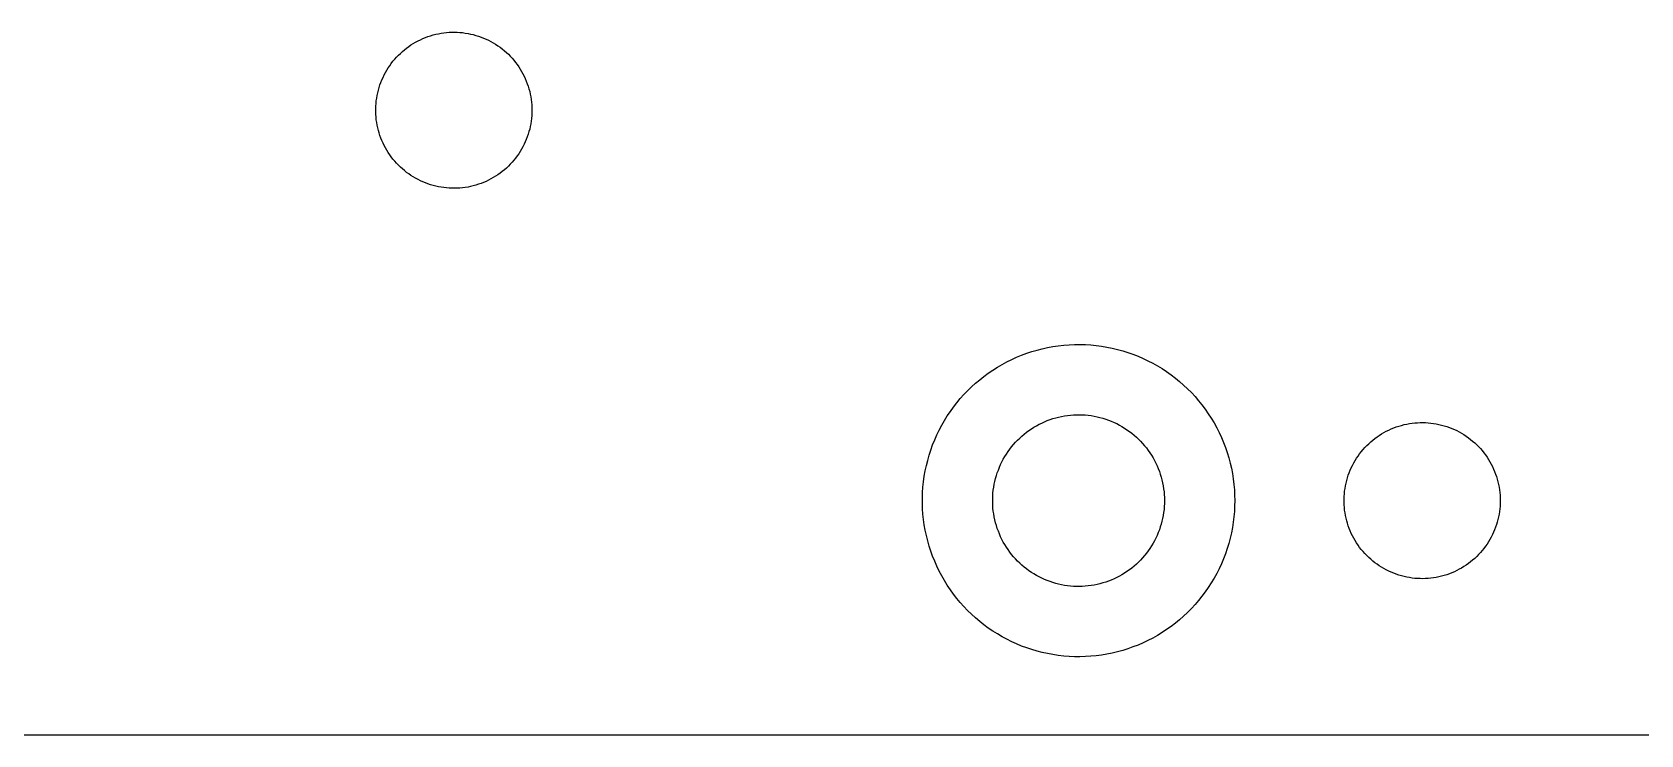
# Model space of a CAD drawing. Header units: millimetres. Extents: x 1003 to 1209, y 36 to 242.
# Drawn here: x 1054.5 to 1106, y 36.3 to 58.8 of the extents above; entities that cross this region are included whole.
import ezdxf

# ---------------------------------------------------------------- set-up
doc = ezdxf.new("R2010")
doc.units = ezdxf.units.MM
doc.layers.add('Make2D$Visible$Curves', color=7, linetype='Continuous')

msp = doc.modelspace()

# ---------------------------------------------------------------- linework, layer by layer
at = {"layer": 'Make2D$Visible$Curves', "color": 7, "lineweight": -3}
for p, q in [((1067.42, 58.71), (1067.504, 58.728)), ((1067.504, 58.728), (1067.59, 58.744)), ((1067.59, 58.744), (1067.675, 58.757)), ((1067.675, 58.757), (1067.762, 58.767)), ((1067.762, 58.767), (1067.848, 58.773)), ((1067.848, 58.773), (1067.935, 58.777)), ((1067.935, 58.777), (1068.022, 58.778)), ((1068.022, 58.778), (1068.108, 58.776)), ((1068.108, 58.776), (1068.195, 58.77)), ((1068.195, 58.77), (1068.281, 58.762)), ((1068.281, 58.762), (1068.367, 58.751)), ((1068.367, 58.751), (1068.453, 58.737)), ((1068.453, 58.737), (1068.538, 58.719)), ((1068.538, 58.719), (1068.623, 58.699)), ((1066.351, 58.157), (1066.417, 58.213)), ((1066.417, 58.213), (1066.485, 58.267)), ((1066.485, 58.267), (1066.555, 58.318)), ((1066.555, 58.318), (1066.627, 58.367)), ((1066.627, 58.367), (1066.7, 58.414)), ((1066.7, 58.414), (1066.775, 58.457)), ((1066.775, 58.457), (1066.852, 58.499)), ((1066.852, 58.499), (1066.929, 58.537)), ((1066.929, 58.537), (1067.008, 58.573)), ((1067.008, 58.573), (1067.089, 58.606)), ((1067.089, 58.606), (1067.17, 58.636)), ((1067.17, 58.636), (1067.252, 58.664)), ((1067.252, 58.664), (1067.336, 58.688)), ((1067.336, 58.688), (1067.42, 58.71)), ((1068.623, 58.699), (1068.706, 58.676)), ((1068.706, 58.676), (1068.789, 58.65)), ((1068.789, 58.65), (1068.871, 58.621)), ((1068.871, 58.621), (1068.952, 58.59)), ((1068.952, 58.59), (1069.031, 58.555)), ((1069.031, 58.555), (1069.11, 58.518)), ((1069.11, 58.518), (1069.187, 58.478)), ((1069.187, 58.478), (1069.263, 58.436)), ((1069.263, 58.436), (1069.337, 58.391)), ((1069.337, 58.391), (1069.409, 58.343)), ((1069.409, 58.343), (1069.48, 58.293)), ((1069.48, 58.293), (1069.549, 58.24)), ((1069.549, 58.24), (1069.616, 58.185)), ((1065.899, 57.633), (1065.947, 57.705)), ((1065.947, 57.705), (1065.998, 57.775)), ((1065.998, 57.775), (1066.051, 57.844)), ((1066.051, 57.844), (1066.107, 57.911)), ((1066.107, 57.911), (1066.165, 57.975)), ((1066.165, 57.975), (1066.225, 58.038)), ((1066.225, 58.038), (1066.287, 58.099)), ((1066.287, 58.099), (1066.351, 58.157)), ((1069.616, 58.185), (1069.681, 58.128)), ((1069.681, 58.128), (1069.745, 58.069)), ((1069.745, 58.069), (1069.806, 58.007)), ((1069.806, 58.007), (1069.865, 57.943)), ((1069.865, 57.943), (1069.921, 57.878)), ((1069.921, 57.878), (1069.976, 57.81)), ((1069.976, 57.81), (1070.028, 57.74)), ((1070.028, 57.74), (1070.077, 57.669)), ((1065.635, 57.088), (1065.664, 57.169)), ((1065.664, 57.169), (1065.697, 57.25)), ((1065.697, 57.25), (1065.732, 57.329)), ((1065.732, 57.329), (1065.77, 57.407)), ((1065.77, 57.407), (1065.81, 57.484)), ((1065.81, 57.484), (1065.853, 57.559)), ((1065.853, 57.559), (1065.899, 57.633)), ((1070.077, 57.669), (1070.124, 57.596)), ((1070.124, 57.596), (1070.169, 57.522)), ((1070.169, 57.522), (1070.211, 57.446)), ((1070.211, 57.446), (1070.25, 57.368)), ((1070.25, 57.368), (1070.286, 57.29)), ((1070.286, 57.29), (1070.32, 57.21)), ((1070.32, 57.21), (1070.351, 57.128)), ((1065.518, 56.581), (1065.53, 56.667)), ((1065.53, 56.667), (1065.545, 56.752)), ((1065.545, 56.752), (1065.563, 56.837)), ((1065.563, 56.837), (1065.584, 56.922)), ((1065.584, 56.922), (1065.608, 57.005)), ((1065.608, 57.005), (1065.635, 57.088)), ((1070.351, 57.128), (1070.379, 57.046)), ((1070.379, 57.046), (1070.404, 56.963)), ((1070.404, 56.963), (1070.427, 56.879)), ((1070.427, 56.879), (1070.446, 56.795)), ((1070.446, 56.795), (1070.462, 56.71)), ((1070.462, 56.71), (1070.476, 56.624)), ((1065.5, 56.321), (1065.503, 56.408)), ((1065.5, 56.235), (1065.5, 56.321)), ((1065.503, 56.148), (1065.5, 56.235)), ((1065.503, 56.408), (1065.509, 56.495)), ((1065.509, 56.061), (1065.503, 56.148)), ((1065.509, 56.495), (1065.518, 56.581)), ((1070.476, 56.624), (1070.486, 56.538)), ((1070.486, 56.538), (1070.494, 56.451)), ((1070.494, 56.451), (1070.498, 56.365)), ((1070.498, 56.191), (1070.494, 56.105)), ((1070.498, 56.365), (1070.5, 56.278)), ((1070.5, 56.278), (1070.498, 56.191)), ((1065.518, 55.975), (1065.509, 56.061)), ((1065.53, 55.889), (1065.518, 55.975)), ((1065.545, 55.804), (1065.53, 55.889)), ((1065.563, 55.719), (1065.545, 55.804)), ((1065.584, 55.634), (1065.563, 55.719)), ((1065.608, 55.551), (1065.584, 55.634)), ((1070.427, 55.676), (1070.404, 55.593)), ((1070.446, 55.761), (1070.427, 55.676)), ((1070.462, 55.846), (1070.446, 55.761)), ((1070.476, 55.932), (1070.462, 55.846)), ((1070.486, 56.018), (1070.476, 55.932)), ((1070.494, 56.105), (1070.486, 56.018)), ((1065.635, 55.468), (1065.608, 55.551)), ((1065.664, 55.387), (1065.635, 55.468)), ((1065.697, 55.306), (1065.664, 55.387)), ((1065.732, 55.227), (1065.697, 55.306)), ((1065.77, 55.149), (1065.732, 55.227)), ((1065.81, 55.072), (1065.77, 55.149)), ((1070.211, 55.11), (1070.169, 55.034)), ((1070.25, 55.188), (1070.211, 55.11)), ((1070.286, 55.266), (1070.25, 55.188)), ((1070.32, 55.346), (1070.286, 55.266)), ((1070.351, 55.427), (1070.32, 55.346)), ((1070.379, 55.51), (1070.351, 55.427)), ((1070.404, 55.593), (1070.379, 55.51)), ((1065.853, 54.997), (1065.81, 55.072)), ((1065.899, 54.923), (1065.853, 54.997)), ((1065.947, 54.851), (1065.899, 54.923)), ((1065.998, 54.781), (1065.947, 54.851)), ((1066.051, 54.712), (1065.998, 54.781)), ((1066.107, 54.645), (1066.051, 54.712)), ((1066.165, 54.581), (1066.107, 54.645)), ((1069.865, 54.613), (1069.806, 54.549)), ((1069.921, 54.678), (1069.865, 54.613)), ((1069.976, 54.746), (1069.921, 54.678)), ((1070.028, 54.816), (1069.976, 54.746)), ((1070.077, 54.887), (1070.028, 54.816)), ((1070.124, 54.96), (1070.077, 54.887)), ((1070.169, 55.034), (1070.124, 54.96)), ((1066.225, 54.518), (1066.165, 54.581)), ((1066.287, 54.457), (1066.225, 54.518)), ((1066.351, 54.399), (1066.287, 54.457)), ((1066.417, 54.343), (1066.351, 54.399)), ((1066.485, 54.289), (1066.417, 54.343)), ((1066.555, 54.238), (1066.485, 54.289)), ((1066.627, 54.189), (1066.555, 54.238)), ((1066.7, 54.142), (1066.627, 54.189)), ((1066.775, 54.099), (1066.7, 54.142)), ((1066.852, 54.057), (1066.775, 54.099)), ((1069.187, 54.078), (1069.11, 54.038)), ((1069.263, 54.12), (1069.187, 54.078)), ((1069.337, 54.165), (1069.263, 54.12)), ((1069.409, 54.213), (1069.337, 54.165)), ((1069.48, 54.263), (1069.409, 54.213)), ((1069.549, 54.316), (1069.48, 54.263)), ((1069.616, 54.371), (1069.549, 54.316)), ((1069.681, 54.428), (1069.616, 54.371)), ((1069.745, 54.487), (1069.681, 54.428)), ((1069.806, 54.549), (1069.745, 54.487)), ((1066.929, 54.019), (1066.852, 54.057)), ((1067.008, 53.983), (1066.929, 54.019)), ((1067.089, 53.95), (1067.008, 53.983)), ((1067.17, 53.92), (1067.089, 53.95)), ((1067.252, 53.892), (1067.17, 53.92)), ((1067.336, 53.868), (1067.252, 53.892)), ((1067.42, 53.846), (1067.336, 53.868)), ((1067.504, 53.828), (1067.42, 53.846)), ((1067.59, 53.812), (1067.504, 53.828)), ((1067.675, 53.799), (1067.59, 53.812)), ((1067.762, 53.789), (1067.675, 53.799)), ((1067.848, 53.783), (1067.762, 53.789)), ((1067.935, 53.779), (1067.848, 53.783)), ((1068.022, 53.778), (1067.935, 53.779)), ((1068.108, 53.78), (1068.022, 53.778)), ((1068.195, 53.786), (1068.108, 53.78)), ((1068.281, 53.794), (1068.195, 53.786)), ((1068.367, 53.805), (1068.281, 53.794)), ((1068.453, 53.819), (1068.367, 53.805)), ((1068.538, 53.837), (1068.453, 53.819)), ((1068.623, 53.857), (1068.538, 53.837)), ((1068.706, 53.88), (1068.623, 53.857)), ((1068.789, 53.906), (1068.706, 53.88)), ((1068.871, 53.935), (1068.789, 53.906)), ((1068.952, 53.966), (1068.871, 53.935)), ((1069.031, 54.001), (1068.952, 53.966)), ((1069.11, 54.038), (1069.031, 54.001)), ((1086.017, 48.368), (1086.177, 48.434)), ((1086.177, 48.434), (1086.34, 48.494)), ((1086.34, 48.494), (1086.505, 48.549)), ((1086.505, 48.549), (1086.671, 48.598)), ((1086.671, 48.598), (1086.839, 48.641)), ((1086.839, 48.641), (1087.009, 48.679)), ((1087.009, 48.679), (1087.179, 48.71)), ((1087.179, 48.71), (1087.351, 48.736)), ((1087.351, 48.736), (1087.523, 48.755)), ((1087.523, 48.755), (1087.696, 48.769)), ((1087.696, 48.769), (1087.87, 48.776)), ((1087.87, 48.776), (1088.043, 48.778)), ((1088.043, 48.778), (1088.217, 48.773)), ((1088.217, 48.773), (1088.39, 48.763)), ((1088.39, 48.763), (1088.563, 48.746)), ((1088.563, 48.746), (1088.735, 48.724)), ((1088.735, 48.724), (1088.906, 48.695)), ((1088.906, 48.695), (1089.076, 48.661)), ((1089.076, 48.661), (1089.245, 48.62)), ((1089.245, 48.62), (1089.412, 48.574)), ((1089.412, 48.574), (1089.578, 48.522)), ((1089.578, 48.522), (1089.742, 48.465)), ((1089.742, 48.465), (1089.903, 48.401)), ((1085.11, 47.858), (1085.254, 47.956)), ((1085.254, 47.956), (1085.4, 48.049)), ((1085.4, 48.049), (1085.55, 48.137)), ((1085.55, 48.137), (1085.703, 48.219)), ((1085.703, 48.219), (1085.859, 48.296)), ((1085.859, 48.296), (1086.017, 48.368)), ((1089.903, 48.401), (1090.063, 48.333)), ((1090.063, 48.333), (1090.22, 48.258)), ((1090.22, 48.258), (1090.374, 48.179)), ((1090.374, 48.179), (1090.525, 48.094)), ((1090.525, 48.094), (1090.673, 48.003)), ((1090.673, 48.003), (1090.818, 47.908)), ((1090.818, 47.908), (1090.96, 47.808)), ((1084.449, 47.298), (1084.573, 47.419)), ((1084.573, 47.419), (1084.702, 47.536)), ((1084.702, 47.536), (1084.834, 47.648)), ((1084.834, 47.648), (1084.971, 47.756)), ((1084.971, 47.756), (1085.11, 47.858)), ((1090.96, 47.808), (1091.098, 47.703)), ((1091.098, 47.703), (1091.232, 47.593)), ((1091.232, 47.593), (1091.363, 47.478)), ((1091.363, 47.478), (1091.489, 47.359)), ((1083.996, 46.773), (1084.102, 46.91)), ((1084.102, 46.91), (1084.214, 47.043)), ((1084.214, 47.043), (1084.329, 47.173)), ((1084.329, 47.173), (1084.449, 47.298)), ((1091.489, 47.359), (1091.611, 47.236)), ((1091.611, 47.236), (1091.729, 47.109)), ((1091.729, 47.109), (1091.843, 46.977)), ((1091.843, 46.977), (1091.951, 46.842)), ((1083.706, 46.34), (1083.798, 46.488)), ((1083.798, 46.488), (1083.895, 46.632)), ((1083.895, 46.632), (1083.996, 46.773)), ((1086.997, 46.339), (1087.087, 46.372)), ((1087.087, 46.372), (1087.177, 46.402)), ((1087.177, 46.402), (1087.269, 46.429)), ((1087.269, 46.429), (1087.362, 46.453)), ((1087.362, 46.453), (1087.455, 46.473)), ((1087.455, 46.473), (1087.549, 46.491)), ((1087.549, 46.491), (1087.643, 46.505)), ((1087.643, 46.505), (1087.738, 46.515)), ((1087.738, 46.515), (1087.833, 46.523)), ((1087.833, 46.523), (1087.928, 46.527)), ((1087.928, 46.527), (1088.024, 46.528)), ((1088.024, 46.528), (1088.119, 46.525)), ((1088.119, 46.525), (1088.215, 46.52)), ((1088.215, 46.52), (1088.31, 46.51)), ((1088.31, 46.51), (1088.404, 46.498)), ((1088.404, 46.498), (1088.498, 46.482)), ((1088.498, 46.482), (1088.592, 46.463)), ((1088.592, 46.463), (1088.685, 46.441)), ((1088.685, 46.441), (1088.777, 46.416)), ((1088.777, 46.416), (1088.868, 46.387)), ((1088.868, 46.387), (1088.958, 46.356)), ((1088.958, 46.356), (1089.047, 46.321)), ((1091.951, 46.842), (1092.055, 46.703)), ((1092.055, 46.703), (1092.154, 46.56)), ((1092.154, 46.56), (1092.248, 46.414)), ((1092.248, 46.414), (1092.337, 46.265)), ((1083.393, 45.721), (1083.463, 45.88)), ((1083.463, 45.88), (1083.539, 46.036)), ((1083.539, 46.036), (1083.62, 46.19)), ((1083.62, 46.19), (1083.706, 46.34)), ((1086.115, 45.781), (1086.186, 45.845)), ((1086.186, 45.845), (1086.259, 45.907)), ((1086.259, 45.907), (1086.334, 45.966)), ((1086.334, 45.966), (1086.411, 46.022)), ((1086.411, 46.022), (1086.49, 46.076)), ((1086.49, 46.076), (1086.57, 46.127)), ((1086.57, 46.127), (1086.653, 46.175)), ((1086.653, 46.175), (1086.737, 46.221)), ((1086.737, 46.221), (1086.822, 46.263)), ((1086.822, 46.263), (1086.909, 46.302)), ((1086.909, 46.302), (1086.997, 46.339)), ((1089.047, 46.321), (1089.134, 46.283)), ((1089.134, 46.283), (1089.221, 46.242)), ((1089.221, 46.242), (1089.306, 46.198)), ((1089.306, 46.198), (1089.389, 46.152)), ((1089.389, 46.152), (1089.47, 46.102)), ((1089.47, 46.102), (1089.55, 46.049)), ((1089.55, 46.049), (1089.628, 45.994)), ((1089.628, 45.994), (1089.704, 45.936)), ((1089.704, 45.936), (1089.778, 45.876)), ((1089.778, 45.876), (1089.85, 45.813)), ((1092.337, 46.265), (1092.421, 46.113)), ((1092.421, 46.113), (1092.499, 45.959)), ((1092.499, 45.959), (1092.572, 45.801)), ((1097.555, 45.818), (1097.627, 45.867)), ((1097.627, 45.867), (1097.7, 45.914)), ((1097.7, 45.914), (1097.775, 45.957)), ((1097.775, 45.957), (1097.852, 45.999)), ((1097.852, 45.999), (1097.929, 46.037)), ((1097.929, 46.037), (1098.008, 46.073)), ((1098.008, 46.073), (1098.089, 46.106)), ((1098.089, 46.106), (1098.17, 46.136)), ((1098.17, 46.136), (1098.252, 46.164)), ((1098.252, 46.164), (1098.336, 46.188)), ((1098.336, 46.188), (1098.42, 46.21)), ((1098.42, 46.21), (1098.504, 46.228)), ((1098.504, 46.228), (1098.59, 46.244)), ((1098.59, 46.244), (1098.675, 46.257)), ((1098.675, 46.257), (1098.762, 46.267)), ((1098.762, 46.267), (1098.848, 46.273)), ((1098.848, 46.273), (1098.935, 46.277)), ((1098.935, 46.277), (1099.022, 46.278)), ((1099.022, 46.278), (1099.108, 46.276)), ((1099.108, 46.276), (1099.195, 46.27)), ((1099.195, 46.27), (1099.281, 46.262)), ((1099.281, 46.262), (1099.367, 46.251)), ((1099.367, 46.251), (1099.453, 46.237)), ((1099.453, 46.237), (1099.538, 46.219)), ((1099.538, 46.219), (1099.623, 46.199)), ((1099.623, 46.199), (1099.706, 46.176)), ((1099.706, 46.176), (1099.789, 46.15)), ((1099.789, 46.15), (1099.871, 46.121)), ((1099.871, 46.121), (1099.952, 46.09)), ((1099.952, 46.09), (1100.031, 46.055)), ((1100.031, 46.055), (1100.11, 46.018)), ((1100.11, 46.018), (1100.187, 45.978)), ((1100.187, 45.978), (1100.263, 45.936)), ((1100.263, 45.936), (1100.337, 45.891)), ((1100.337, 45.891), (1100.409, 45.843)), ((1100.409, 45.843), (1100.48, 45.793)), ((1083.216, 45.232), (1083.269, 45.397)), ((1083.269, 45.397), (1083.328, 45.56)), ((1083.328, 45.56), (1083.393, 45.721)), ((1085.689, 45.268), (1085.742, 45.348)), ((1085.742, 45.348), (1085.798, 45.425)), ((1085.798, 45.425), (1085.856, 45.501)), ((1085.856, 45.501), (1085.917, 45.574)), ((1085.917, 45.574), (1085.981, 45.645)), ((1085.981, 45.645), (1086.047, 45.714)), ((1086.047, 45.714), (1086.115, 45.781)), ((1089.85, 45.813), (1089.919, 45.748)), ((1089.919, 45.748), (1089.986, 45.68)), ((1089.986, 45.68), (1090.051, 45.61)), ((1090.051, 45.61), (1090.113, 45.537)), ((1090.113, 45.537), (1090.173, 45.463)), ((1090.173, 45.463), (1090.23, 45.387)), ((1090.23, 45.387), (1090.285, 45.308)), ((1092.572, 45.801), (1092.64, 45.641)), ((1092.64, 45.641), (1092.702, 45.479)), ((1092.702, 45.479), (1092.758, 45.315)), ((1096.998, 45.275), (1097.051, 45.344)), ((1097.051, 45.344), (1097.107, 45.411)), ((1097.107, 45.411), (1097.165, 45.475)), ((1097.165, 45.475), (1097.225, 45.538)), ((1097.225, 45.538), (1097.287, 45.599)), ((1097.287, 45.599), (1097.351, 45.657)), ((1097.351, 45.657), (1097.417, 45.713)), ((1097.417, 45.713), (1097.485, 45.767)), ((1097.485, 45.767), (1097.555, 45.818)), ((1100.48, 45.793), (1100.549, 45.74)), ((1100.549, 45.74), (1100.616, 45.685)), ((1100.616, 45.685), (1100.681, 45.628)), ((1100.681, 45.628), (1100.745, 45.569)), ((1100.745, 45.569), (1100.806, 45.507)), ((1100.806, 45.507), (1100.865, 45.443)), ((1100.865, 45.443), (1100.921, 45.378)), ((1100.921, 45.378), (1100.976, 45.31)), ((1083.091, 44.727), (1083.127, 44.897)), ((1083.127, 44.897), (1083.169, 45.065)), ((1083.169, 45.065), (1083.216, 45.232)), ((1085.431, 44.758), (1085.466, 44.847)), ((1085.466, 44.847), (1085.505, 44.934)), ((1085.505, 44.934), (1085.546, 45.02)), ((1085.546, 45.02), (1085.591, 45.104)), ((1085.591, 45.104), (1085.639, 45.187)), ((1085.639, 45.187), (1085.689, 45.268)), ((1090.285, 45.308), (1090.337, 45.228)), ((1090.337, 45.228), (1090.386, 45.146)), ((1090.386, 45.146), (1090.432, 45.062)), ((1090.432, 45.062), (1090.475, 44.977)), ((1090.475, 44.977), (1090.515, 44.891)), ((1090.515, 44.891), (1090.552, 44.803)), ((1092.758, 45.315), (1092.808, 45.149)), ((1092.808, 45.149), (1092.853, 44.981)), ((1092.853, 44.981), (1092.892, 44.812)), ((1092.892, 44.812), (1092.925, 44.641)), ((1096.697, 44.75), (1096.732, 44.829)), ((1096.732, 44.829), (1096.77, 44.907)), ((1096.77, 44.907), (1096.81, 44.984)), ((1096.81, 44.984), (1096.853, 45.059)), ((1096.853, 45.059), (1096.899, 45.133)), ((1096.899, 45.133), (1096.947, 45.205)), ((1096.947, 45.205), (1096.998, 45.275)), ((1100.976, 45.31), (1101.028, 45.24)), ((1101.028, 45.24), (1101.077, 45.169)), ((1101.077, 45.169), (1101.124, 45.096)), ((1101.124, 45.096), (1101.169, 45.022)), ((1101.169, 45.022), (1101.211, 44.946)), ((1101.211, 44.946), (1101.25, 44.868)), ((1101.25, 44.868), (1101.286, 44.79)), ((1083.019, 44.211), (1083.037, 44.384)), ((1083.037, 44.384), (1083.061, 44.556)), ((1083.061, 44.556), (1083.091, 44.727)), ((1085.283, 44.206), (1085.3, 44.3)), ((1085.3, 44.3), (1085.32, 44.393)), ((1085.32, 44.393), (1085.343, 44.486)), ((1085.343, 44.486), (1085.369, 44.578)), ((1085.369, 44.578), (1085.398, 44.669)), ((1085.398, 44.669), (1085.431, 44.758)), ((1090.552, 44.803), (1090.586, 44.714)), ((1090.586, 44.714), (1090.617, 44.623)), ((1090.617, 44.623), (1090.645, 44.532)), ((1090.645, 44.532), (1090.669, 44.44)), ((1090.669, 44.44), (1090.691, 44.347)), ((1090.691, 44.347), (1090.709, 44.253)), ((1092.925, 44.641), (1092.952, 44.47)), ((1092.952, 44.47), (1092.973, 44.298)), ((1092.973, 44.298), (1092.988, 44.125)), ((1096.545, 44.252), (1096.563, 44.337)), ((1096.563, 44.337), (1096.584, 44.422)), ((1096.584, 44.422), (1096.608, 44.505)), ((1096.608, 44.505), (1096.635, 44.588)), ((1096.635, 44.588), (1096.664, 44.669)), ((1096.664, 44.669), (1096.697, 44.75)), ((1101.286, 44.79), (1101.32, 44.71)), ((1101.32, 44.71), (1101.351, 44.628)), ((1101.351, 44.628), (1101.379, 44.546)), ((1101.379, 44.546), (1101.404, 44.463)), ((1101.404, 44.463), (1101.427, 44.379)), ((1101.427, 44.379), (1101.446, 44.295)), ((1101.446, 44.295), (1101.462, 44.21)), ((1083.001, 43.865), (1083.007, 44.038)), ((1083.001, 43.691), (1083.001, 43.865)), ((1083.007, 44.038), (1083.019, 44.211)), ((1085.25, 43.826), (1085.254, 43.921)), ((1085.25, 43.73), (1085.25, 43.826)), ((1085.254, 43.921), (1085.26, 44.016)), ((1085.26, 44.016), (1085.27, 44.111)), ((1085.27, 44.111), (1085.283, 44.206)), ((1090.709, 44.253), (1090.724, 44.159)), ((1090.724, 44.159), (1090.735, 44.064)), ((1090.735, 44.064), (1090.743, 43.969)), ((1090.743, 43.969), (1090.748, 43.873)), ((1090.748, 43.873), (1090.75, 43.778)), ((1090.75, 43.778), (1090.748, 43.683)), ((1092.988, 44.125), (1092.997, 43.951)), ((1092.997, 43.951), (1093, 43.778)), ((1093, 43.778), (1092.997, 43.604)), ((1096.5, 43.821), (1096.503, 43.908)), ((1096.5, 43.735), (1096.5, 43.821)), ((1096.503, 43.908), (1096.509, 43.995)), ((1096.509, 43.995), (1096.518, 44.081)), ((1096.518, 44.081), (1096.53, 44.167)), ((1096.53, 44.167), (1096.545, 44.252)), ((1101.462, 44.21), (1101.476, 44.124)), ((1101.476, 44.124), (1101.486, 44.038)), ((1101.486, 44.038), (1101.494, 43.951)), ((1101.494, 43.951), (1101.498, 43.865)), ((1101.498, 43.865), (1101.5, 43.778)), ((1101.5, 43.778), (1101.498, 43.691)), ((1083.007, 43.518), (1083.001, 43.691)), ((1083.019, 43.345), (1083.007, 43.518)), ((1083.037, 43.172), (1083.019, 43.345)), ((1085.254, 43.635), (1085.25, 43.73)), ((1085.26, 43.54), (1085.254, 43.635)), ((1085.27, 43.445), (1085.26, 43.54)), ((1085.283, 43.35), (1085.27, 43.445)), ((1085.3, 43.256), (1085.283, 43.35)), ((1090.709, 43.303), (1090.691, 43.209)), ((1090.724, 43.397), (1090.709, 43.303)), ((1090.735, 43.492), (1090.724, 43.397)), ((1090.743, 43.587), (1090.735, 43.492)), ((1090.748, 43.683), (1090.743, 43.587)), ((1092.988, 43.431), (1092.973, 43.258)), ((1092.997, 43.604), (1092.988, 43.431)), ((1096.503, 43.648), (1096.5, 43.735)), ((1096.509, 43.561), (1096.503, 43.648)), ((1096.518, 43.475), (1096.509, 43.561)), ((1096.53, 43.389), (1096.518, 43.475)), ((1096.545, 43.304), (1096.53, 43.389)), ((1096.563, 43.219), (1096.545, 43.304)), ((1101.446, 43.261), (1101.427, 43.176)), ((1101.462, 43.346), (1101.446, 43.261)), ((1101.476, 43.432), (1101.462, 43.346)), ((1101.486, 43.518), (1101.476, 43.432)), ((1101.494, 43.605), (1101.486, 43.518)), ((1101.498, 43.691), (1101.494, 43.605)), ((1083.061, 43), (1083.037, 43.172)), ((1083.091, 42.829), (1083.061, 43)), ((1083.127, 42.659), (1083.091, 42.829)), ((1085.32, 43.163), (1085.3, 43.256)), ((1085.343, 43.07), (1085.32, 43.163)), ((1085.369, 42.978), (1085.343, 43.07)), ((1085.398, 42.887), (1085.369, 42.978)), ((1085.431, 42.798), (1085.398, 42.887)), ((1085.466, 42.709), (1085.431, 42.798)), ((1090.552, 42.753), (1090.515, 42.665)), ((1090.586, 42.842), (1090.552, 42.753)), ((1090.617, 42.933), (1090.586, 42.842)), ((1090.645, 43.024), (1090.617, 42.933)), ((1090.669, 43.116), (1090.645, 43.024)), ((1090.691, 43.209), (1090.669, 43.116)), ((1092.925, 42.914), (1092.892, 42.744)), ((1092.952, 43.086), (1092.925, 42.914)), ((1092.973, 43.258), (1092.952, 43.086)), ((1096.584, 43.134), (1096.563, 43.219)), ((1096.608, 43.051), (1096.584, 43.134)), ((1096.635, 42.968), (1096.608, 43.051)), ((1096.664, 42.887), (1096.635, 42.968)), ((1096.697, 42.806), (1096.664, 42.887)), ((1096.732, 42.727), (1096.697, 42.806)), ((1101.286, 42.766), (1101.25, 42.688)), ((1101.32, 42.846), (1101.286, 42.766)), ((1101.351, 42.927), (1101.32, 42.846)), ((1101.379, 43.01), (1101.351, 42.927)), ((1101.404, 43.093), (1101.379, 43.01)), ((1101.427, 43.176), (1101.404, 43.093)), ((1083.169, 42.491), (1083.127, 42.659)), ((1083.216, 42.324), (1083.169, 42.491)), ((1083.269, 42.159), (1083.216, 42.324)), ((1085.505, 42.622), (1085.466, 42.709)), ((1085.546, 42.536), (1085.505, 42.622)), ((1085.591, 42.451), (1085.546, 42.536)), ((1085.639, 42.369), (1085.591, 42.451)), ((1085.689, 42.288), (1085.639, 42.369)), ((1085.742, 42.208), (1085.689, 42.288)), ((1090.285, 42.248), (1090.23, 42.169)), ((1090.337, 42.328), (1090.285, 42.248)), ((1090.386, 42.41), (1090.337, 42.328)), ((1090.432, 42.493), (1090.386, 42.41)), ((1090.475, 42.579), (1090.432, 42.493)), ((1090.515, 42.665), (1090.475, 42.579)), ((1092.758, 42.241), (1092.702, 42.077)), ((1092.808, 42.407), (1092.758, 42.241)), ((1092.853, 42.575), (1092.808, 42.407)), ((1092.892, 42.744), (1092.853, 42.575)), ((1096.77, 42.649), (1096.732, 42.727)), ((1096.81, 42.572), (1096.77, 42.649)), ((1096.853, 42.497), (1096.81, 42.572)), ((1096.899, 42.423), (1096.853, 42.497)), ((1096.947, 42.351), (1096.899, 42.423)), ((1096.998, 42.281), (1096.947, 42.351)), ((1097.051, 42.212), (1096.998, 42.281)), ((1100.976, 42.246), (1100.921, 42.178)), ((1101.028, 42.316), (1100.976, 42.246)), ((1101.077, 42.387), (1101.028, 42.316)), ((1101.124, 42.46), (1101.077, 42.387)), ((1101.169, 42.534), (1101.124, 42.46)), ((1101.211, 42.61), (1101.169, 42.534)), ((1101.25, 42.688), (1101.211, 42.61)), ((1083.328, 41.996), (1083.269, 42.159)), ((1083.393, 41.835), (1083.328, 41.996)), ((1083.463, 41.676), (1083.393, 41.835)), ((1085.798, 42.131), (1085.742, 42.208)), ((1085.856, 42.055), (1085.798, 42.131)), ((1085.917, 41.982), (1085.856, 42.055)), ((1085.981, 41.911), (1085.917, 41.982)), ((1086.047, 41.842), (1085.981, 41.911)), ((1086.115, 41.775), (1086.047, 41.842)), ((1086.186, 41.711), (1086.115, 41.775)), ((1089.85, 41.743), (1089.778, 41.68)), ((1089.919, 41.808), (1089.85, 41.743)), ((1089.986, 41.876), (1089.919, 41.808)), ((1090.051, 41.946), (1089.986, 41.876)), ((1090.113, 42.018), (1090.051, 41.946)), ((1090.173, 42.093), (1090.113, 42.018)), ((1090.23, 42.169), (1090.173, 42.093)), ((1092.572, 41.755), (1092.499, 41.597)), ((1092.64, 41.915), (1092.572, 41.755)), ((1092.702, 42.077), (1092.64, 41.915)), ((1097.107, 42.145), (1097.051, 42.212)), ((1097.165, 42.081), (1097.107, 42.145)), ((1097.225, 42.018), (1097.165, 42.081)), ((1097.287, 41.957), (1097.225, 42.018)), ((1097.351, 41.899), (1097.287, 41.957)), ((1097.417, 41.843), (1097.351, 41.899)), ((1097.485, 41.789), (1097.417, 41.843)), ((1097.555, 41.738), (1097.485, 41.789)), ((1097.627, 41.689), (1097.555, 41.738)), ((1100.48, 41.763), (1100.409, 41.713)), ((1100.549, 41.816), (1100.48, 41.763)), ((1100.616, 41.871), (1100.549, 41.816)), ((1100.681, 41.928), (1100.616, 41.871)), ((1100.745, 41.987), (1100.681, 41.928)), ((1100.806, 42.049), (1100.745, 41.987)), ((1100.865, 42.113), (1100.806, 42.049)), ((1100.921, 42.178), (1100.865, 42.113)), ((1083.539, 41.52), (1083.463, 41.676)), ((1083.62, 41.366), (1083.539, 41.52)), ((1083.706, 41.216), (1083.62, 41.366)), ((1083.798, 41.068), (1083.706, 41.216)), ((1086.259, 41.649), (1086.186, 41.711)), ((1086.334, 41.59), (1086.259, 41.649)), ((1086.411, 41.534), (1086.334, 41.59)), ((1086.49, 41.48), (1086.411, 41.534)), ((1086.57, 41.429), (1086.49, 41.48)), ((1086.653, 41.381), (1086.57, 41.429)), ((1086.737, 41.335), (1086.653, 41.381)), ((1086.822, 41.293), (1086.737, 41.335)), ((1086.909, 41.254), (1086.822, 41.293)), ((1086.997, 41.217), (1086.909, 41.254)), ((1087.087, 41.184), (1086.997, 41.217)), ((1088.958, 41.2), (1088.868, 41.169)), ((1089.047, 41.235), (1088.958, 41.2)), ((1089.134, 41.273), (1089.047, 41.235)), ((1089.221, 41.314), (1089.134, 41.273)), ((1089.306, 41.358), (1089.221, 41.314)), ((1089.389, 41.404), (1089.306, 41.358)), ((1089.47, 41.454), (1089.389, 41.404)), ((1089.55, 41.506), (1089.47, 41.454)), ((1089.628, 41.562), (1089.55, 41.506)), ((1089.704, 41.619), (1089.628, 41.562)), ((1089.778, 41.68), (1089.704, 41.619)), ((1092.337, 41.29), (1092.248, 41.141)), ((1092.421, 41.443), (1092.337, 41.29)), ((1092.499, 41.597), (1092.421, 41.443)), ((1097.7, 41.642), (1097.627, 41.689)), ((1097.775, 41.599), (1097.7, 41.642)), ((1097.852, 41.557), (1097.775, 41.599)), ((1097.929, 41.519), (1097.852, 41.557)), ((1098.008, 41.483), (1097.929, 41.519)), ((1098.089, 41.45), (1098.008, 41.483)), ((1098.17, 41.42), (1098.089, 41.45)), ((1098.252, 41.392), (1098.17, 41.42)), ((1098.336, 41.368), (1098.252, 41.392)), ((1098.42, 41.346), (1098.336, 41.368)), ((1098.504, 41.328), (1098.42, 41.346)), ((1098.59, 41.312), (1098.504, 41.328)), ((1098.675, 41.299), (1098.59, 41.312)), ((1098.762, 41.289), (1098.675, 41.299)), ((1098.848, 41.283), (1098.762, 41.289)), ((1098.935, 41.279), (1098.848, 41.283)), ((1099.022, 41.278), (1098.935, 41.279)), ((1099.108, 41.28), (1099.022, 41.278)), ((1099.195, 41.286), (1099.108, 41.28)), ((1099.281, 41.294), (1099.195, 41.286)), ((1099.367, 41.305), (1099.281, 41.294)), ((1099.453, 41.319), (1099.367, 41.305)), ((1099.538, 41.337), (1099.453, 41.319)), ((1099.623, 41.357), (1099.538, 41.337)), ((1099.706, 41.38), (1099.623, 41.357)), ((1099.789, 41.406), (1099.706, 41.38)), ((1099.871, 41.435), (1099.789, 41.406)), ((1099.952, 41.466), (1099.871, 41.435)), ((1100.031, 41.501), (1099.952, 41.466)), ((1100.11, 41.538), (1100.031, 41.501)), ((1100.187, 41.578), (1100.11, 41.538)), ((1100.263, 41.62), (1100.187, 41.578)), ((1100.337, 41.665), (1100.263, 41.62)), ((1100.409, 41.713), (1100.337, 41.665)), ((1083.895, 40.924), (1083.798, 41.068)), ((1083.996, 40.783), (1083.895, 40.924)), ((1084.102, 40.646), (1083.996, 40.783)), ((1087.177, 41.154), (1087.087, 41.184)), ((1087.269, 41.127), (1087.177, 41.154)), ((1087.362, 41.103), (1087.269, 41.127)), ((1087.455, 41.083), (1087.362, 41.103)), ((1087.549, 41.065), (1087.455, 41.083)), ((1087.643, 41.051), (1087.549, 41.065)), ((1087.738, 41.04), (1087.643, 41.051)), ((1087.833, 41.033), (1087.738, 41.04)), ((1087.928, 41.029), (1087.833, 41.033)), ((1088.024, 41.028), (1087.928, 41.029)), ((1088.119, 41.031), (1088.024, 41.028)), ((1088.215, 41.036), (1088.119, 41.031)), ((1088.31, 41.045), (1088.215, 41.036)), ((1088.404, 41.058), (1088.31, 41.045)), ((1088.498, 41.073), (1088.404, 41.058)), ((1088.592, 41.092), (1088.498, 41.073)), ((1088.685, 41.115), (1088.592, 41.092)), ((1088.777, 41.14), (1088.685, 41.115)), ((1088.868, 41.169), (1088.777, 41.14)), ((1091.951, 40.714), (1091.843, 40.579)), ((1092.055, 40.853), (1091.951, 40.714)), ((1092.154, 40.996), (1092.055, 40.853)), ((1092.248, 41.141), (1092.154, 40.996)), ((1084.214, 40.513), (1084.102, 40.646)), ((1084.329, 40.383), (1084.214, 40.513)), ((1084.449, 40.258), (1084.329, 40.383)), ((1084.573, 40.137), (1084.449, 40.258)), ((1091.489, 40.197), (1091.363, 40.078)), ((1091.611, 40.32), (1091.489, 40.197)), ((1091.729, 40.447), (1091.611, 40.32)), ((1091.843, 40.579), (1091.729, 40.447)), ((1084.702, 40.02), (1084.573, 40.137)), ((1084.834, 39.908), (1084.702, 40.02)), ((1084.971, 39.8), (1084.834, 39.908)), ((1085.11, 39.697), (1084.971, 39.8)), ((1085.254, 39.6), (1085.11, 39.697)), ((1090.96, 39.748), (1090.818, 39.648)), ((1091.098, 39.853), (1090.96, 39.748)), ((1091.232, 39.963), (1091.098, 39.853)), ((1091.363, 40.078), (1091.232, 39.963)), ((1085.4, 39.507), (1085.254, 39.6)), ((1085.55, 39.419), (1085.4, 39.507)), ((1085.703, 39.337), (1085.55, 39.419)), ((1085.859, 39.26), (1085.703, 39.337)), ((1086.017, 39.188), (1085.859, 39.26)), ((1086.177, 39.122), (1086.017, 39.188)), ((1089.903, 39.154), (1089.742, 39.091)), ((1090.063, 39.223), (1089.903, 39.154)), ((1090.22, 39.298), (1090.063, 39.223)), ((1090.374, 39.377), (1090.22, 39.298)), ((1090.525, 39.462), (1090.374, 39.377)), ((1090.673, 39.553), (1090.525, 39.462)), ((1090.818, 39.648), (1090.673, 39.553)), ((1086.34, 39.062), (1086.177, 39.122)), ((1086.505, 39.007), (1086.34, 39.062)), ((1086.671, 38.958), (1086.505, 39.007)), ((1086.839, 38.915), (1086.671, 38.958)), ((1087.009, 38.877), (1086.839, 38.915)), ((1087.179, 38.846), (1087.009, 38.877)), ((1087.351, 38.82), (1087.179, 38.846)), ((1087.523, 38.801), (1087.351, 38.82)), ((1087.696, 38.787), (1087.523, 38.801)), ((1087.87, 38.78), (1087.696, 38.787)), ((1088.043, 38.778), (1087.87, 38.78)), ((1088.217, 38.783), (1088.043, 38.778)), ((1088.39, 38.793), (1088.217, 38.783)), ((1088.563, 38.81), (1088.39, 38.793)), ((1088.735, 38.832), (1088.563, 38.81)), ((1088.906, 38.861), (1088.735, 38.832)), ((1089.076, 38.895), (1088.906, 38.861)), ((1089.245, 38.935), (1089.076, 38.895)), ((1089.412, 38.982), (1089.245, 38.935)), ((1089.578, 39.034), (1089.412, 38.982)), ((1089.742, 39.091), (1089.578, 39.034)), ((1004, 36.278), (1208, 36.278))]:
    msp.add_line(p, q, dxfattribs=at)

doc.saveas('drawing.dxf')
